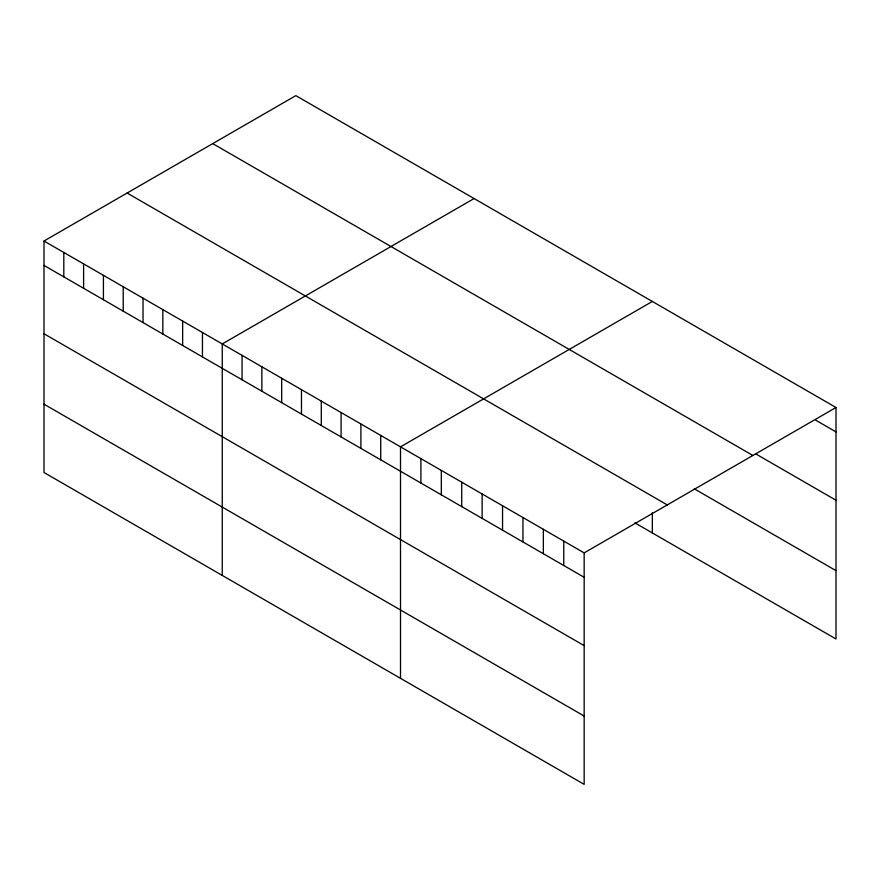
<?xml version="1.0" encoding="UTF-8"?>
<svg xmlns="http://www.w3.org/2000/svg" width="880" height="880" viewBox="0 0 880 880"><rect width="100%" height="100%" fill="white"/><g stroke="black" fill="none" stroke-linecap="round" stroke-linejoin="round"><path stroke-width="1.32" d="M44 241.021L584.166 552.882L584.166 784.366L44 472.505L44 241.021L295.834 95.634L836 407.495L836 638.979L634.865 522.852M474.089 198.539L222.255 343.937L222.255 575.421M652.344 301.455L400.51 446.853L400.51 678.337M584.166 552.882L836 407.495M815.595 420.112L836 431.893M755.513 453.761L836 500.236M212.729 143.605L752.895 455.477M694.287 488.829L836 570.636M127.105 193.039L667.271 504.911M44 265.419L584.166 577.291M44 333.762L584.166 645.623M44 404.173L584.166 716.034M652.344 512.842L652.344 532.939M563.761 541.101L563.761 565.51M543.356 529.32L543.356 553.729M522.951 517.539L522.951 541.948M502.546 505.758L502.546 530.156M482.141 493.977L482.141 518.375M461.736 482.196L461.736 506.594M441.32 470.415L441.32 494.813M420.915 458.634L420.915 483.032M380.71 435.413L380.71 459.822M360.899 423.984L360.899 448.382M341.088 412.544L341.088 436.953M321.288 401.115L321.288 425.513M301.477 389.675L301.477 414.084M281.677 378.246L281.677 402.644M261.866 366.806L261.866 391.204M242.066 355.377L242.066 379.775M202.455 332.497L202.455 356.906M182.644 321.068L182.644 345.466M162.833 309.628L162.833 334.037M143.033 298.199L143.033 322.597M123.222 286.759L123.222 311.168M103.422 275.33L103.422 299.728M83.611 263.89L83.611 288.299M63.811 252.461L63.811 276.859"/></g></svg>
